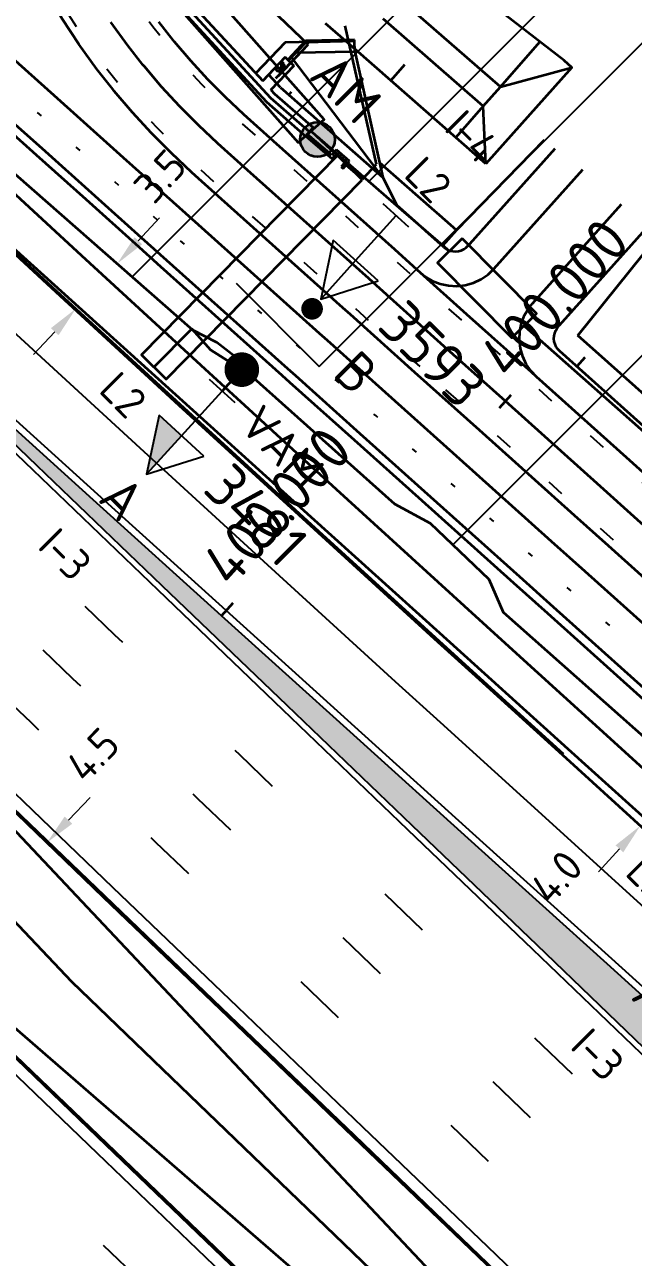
# Model space of a CAD drawing. Header units: metres. Extents: x 134219 to 139080, y 438661 to 444352.
# Drawn here: x 138104.5 to 138139.7, y 439640.5 to 439711.6 of the extents above; entities that cross this region are included whole.
import ezdxf
from ezdxf.enums import TextEntityAlignment as Align

# ---------------------------------------------------------------- set-up
doc = ezdxf.new("R2010")
doc.units = ezdxf.units.M
for name, pattern in [('13strp', [4, 1, -3]), ('30270strp', [3, 0.3, -2.7]), ('39strp', [12, 3, -9])]:
    doc.linetypes.add(name, pattern=pattern)
doc.layers.get('DEFPOINTS').update_dxf_attribs({"color": 193})
for name, color, linetype, lineweight in [('N-WE-KL-ET-T18', 1, 'Continuous', 18), ('N-WE-KL-ET-T25', 7, 'Continuous', 25), ('N-WE-KL-ET_LS_HULPSTUK_MOF-G', 10, 'Continuous', 35), ('N-WE-KL-ET_LS_OV_ARMATUUR-S', 7, 'Continuous', 25), ('N-WE-KL-ET_LS_OV_ARMATUUR-T18', 1, 'Continuous', 25), ('N-WE-KL-ET_LS_OV_KABEL-G', 10, 'KL-LS-OV-N', 35), ('N-WE-KL-ET_LS_OV_KABEL-M', 7, 'Continuous', 18), ('N-WE-KL-ET_LS_OV_KABEL-T25', 7, 'Continuous', 25), ('N-WE-KL-ET_LS_OV_MANTELBUIS-G', 10, 'Continuous', 35), ('Utd-geleiderail-nw', 8, 'glm a2ee v014$0$f2m40080', 35), ('Utd-ondergr-nw', 8, '13strp', 35)]:
    doc.layers.add(name, color=color, linetype=linetype, lineweight=lineweight)
doc.layers.add('N-WE-KL-ET_LS_OV_ARMATUUR-T25', color=2, linetype='Continuous')
doc.layers.add('Utd-weg-nw', color=8, linetype='Continuous')
doc.styles.add('alm a2ee v011$0$rtw_iso', font='NLCS-ISO.ttf')
doc.styles.add('ISO18', font='NLCS-ISO.ttf')
doc.styles.add('ISO25', font='NLCS-ISO.ttf')
doc.styles.add('NLCS-ISO', font='NLCS-ISO.ttf')
doc.styles.add('NLCS_18', font='NLCS-ISO.ttf', dxfattribs={"height": 1.8})
doc.linetypes.add('glm a2ee v014$0$f2m40080', pattern='A,2,-1,[160,RTW.shx,S=0.5,R=0,X=0,Y=0],-1', length=4)
doc.linetypes.add('KL-LS-OV-N', pattern='A,4,-1,[103,NLCS.SHX,S=0.75,R=0,X=0,Y=0],-1,4,-1.5,["0V",Standard,S=1,R=0,X=0,Y=-0.5],-3', length=14.5)
doc.dimstyles.new('NLCS_t18_pijl_Dimension_l3_h1', dxfattribs={"dimtxt": 1.8, "dimasz": 1.8, "dimexe": 2, "dimexo": 2, "dimgap": 0.7, "dimtad": 1, "dimdec": 1, "dimzin": 0, "dimdsep": 46, "dimtxsty": 'NLCS_18', "dimcen": 2.5, "dimdle": 2, "dimclrd": 256, "dimclre": 256, "dimclrt": 256, "dimadec": 1, "dimazin": 0, "dimtfac": 1, "dimtdec": 1, "dimtofl": 0, "dimtmove": 1, "dimatfit": 0, "dimfxl": 0, "dimtolj": 1, "dimtzin": 0, "dimlwd": 18, "dimlwe": 18, "dimarcsym": 0})

# ---------------------------------------------------------------- blocks, each defined once
blk = doc.blocks.new('SKL-ET_OV_ARMATUUR_HD_NATRIUM_1x150W-SO (3)')
for points in [[(3.493, -1.757), (6.493, 0), (3.493, 1.757)], [(3.493, 1.757), (3.493, -1.757)], [(0, 1), (0, -1)], [(3.493, 0), (0, 0)], [(3.493, 0), (6.493, 0)]]:
    blk.add_lwpolyline(points)
blk.add_solid([(3.493, 0), (3.493, -1.757), (6.493, 0)])
at = {"layer": 'N-WE-KL-ET-T18', "linetype": 'ByBlock', "style": 'NLCS-ISO'}
blk.add_attdef('GROEPSNUMMER', text='', height=1.8, dxfattribs=at).set_placement((-2, -4), align=Align.RIGHT)
blk.add_attdef('FASE-AANSLUITING', (10, -4), '', height=1.8, dxfattribs=at)
at = {"layer": 'N-WE-KL-ET-T18', "linetype": 'ByBlock', "style": 'NLCS-ISO', "flags": 1}
for tag, p in [('TYPE_ARMATUUR', (7.765, -13.456)), ('TYPE_FABRIKAAT', (7.765, -17.24)), ('VERMOGEN_LAMP', (7.765, -21.025)), ('SPIEGELSTAND', (7.765, -24.809)), ('HOOGTE_LICHTMAST', (7.765, -28.594)), ('UITLEGGERHOEK', (7.765, -32.378)), ('TYPE_LICHTMAST', (7.765, -36.163)), ('BOTSVRIENDELIJK', (7.765, -39.947)), ('POSITIE_LICHTMAST', (7.765, -43.732)), ('KABELAANSLUITING', (7.765, -47.516)), ('VOEDINGSPUNT', (7.765, -51.301))]:
    blk.add_attdef(tag, p, '', height=1.8, dxfattribs=at)
at = {"layer": 'N-WE-KL-ET-T25', "linetype": 'ByBlock', "style": 'NLCS-ISO'}
blk.add_attdef('MASTNUMMER', text='', height=2.5, dxfattribs=at).set_placement((4, 4.31), align=Align.MIDDLE)
at = {"layer": 'N-WE-KL-ET-T25', "linetype": 'ByBlock', "style": 'NLCS-ISO', "flags": 1}
blk.add_attdef('TYPE_SYMBOOL', (7.765, -10.056), '', height=2.5, dxfattribs=at)
blk = doc.blocks.new('SKL-ET_OV_ARMATUUR_HD_NATRIUM_1x100W-SO')
for points in [[(3.493, -1.757), (6.493, 0), (3.493, 1.757)], [(3.493, 1.757), (3.493, -1.757)], [(0, 1), (0, -1)], [(3.493, 0), (0, 0)], [(3.493, 0), (6.5, 0)]]:
    blk.add_lwpolyline(points)
at = {"const_width": 0.625}
blk.add_lwpolyline([(6.938, 0, 1), (7.562, 0, 1)], format="xyb", close=True, dxfattribs=at)
at = {"layer": 'N-WE-KL-ET-T18', "linetype": 'ByBlock', "style": 'NLCS-ISO'}
blk.add_attdef('GROEPSNUMMER', text='', height=1.8, dxfattribs=at).set_placement((-2, -4), align=Align.RIGHT)
blk.add_attdef('FASE-AANSLUITING', (10, -4), '', height=1.8, dxfattribs=at)
at = {"layer": 'N-WE-KL-ET-T18', "linetype": 'ByBlock', "style": 'NLCS-ISO', "flags": 1}
for tag, p in [('TYPE_ARMATUUR', (7.765, -13.456)), ('TYPE_FABRIKAAT', (7.765, -17.24)), ('VERMOGEN_LAMP', (7.765, -21.025)), ('SPIEGELSTAND', (7.765, -24.809)), ('HOOGTE_LICHTMAST', (7.765, -28.594)), ('UITLEGGERHOEK', (7.765, -32.378)), ('TYPE_LICHTMAST', (7.765, -36.163)), ('BOTSVRIENDELIJK', (7.765, -39.947)), ('POSITIE_LICHTMAST', (7.765, -43.732)), ('KABELAANSLUITING', (7.765, -47.516)), ('VOEDINGSPUNT', (7.765, -51.301))]:
    blk.add_attdef(tag, p, '', height=1.8, dxfattribs=at)
at = {"layer": 'N-WE-KL-ET-T25', "linetype": 'ByBlock', "style": 'NLCS-ISO'}
blk.add_attdef('MASTNUMMER', text='', height=2.5, dxfattribs=at).set_placement((4, 4.31), align=Align.MIDDLE)
at = {"layer": 'N-WE-KL-ET-T25', "linetype": 'ByBlock', "style": 'NLCS-ISO', "flags": 1}
blk.add_attdef('TYPE_SYMBOOL', (7.765, -10.056), '', height=2.5, dxfattribs=at)
blk = doc.blocks.new('SKL-ET_HULP_MOF_AFDEKMOF_SO')
at = {"ltscale": 10}
h = blk.add_hatch(color=256, dxfattribs=at)
edge = h.paths.add_edge_path()
edge.add_arc((0, 0), 1, 0, 360)
blk.add_circle((0, 0), 1)
at = {"layer": 'N-WE-KL-ET-T18', "style": 'NLCS-ISO', "flags": 1}
for tag, p in [('OMSCHRIJVING_LEGENDA', (0, -8.431)), ('LOCATIE', (0, -12.215)), ('MASTNUMMER', (0, -16)), ('VAN', (0, -19.784)), ('NAAR', (0, -23.569)), ('AFTAKKING', (0, -27.353)), ('VOEDINGSPUNT', (0, -31.138)), ('GROEPSNUMMER', (0, -34.922)), ('POSITIE_X', (0, -38.707)), ('POSITIE_Y', (0, -42.491)), ('OVERIGE_OPMERKING(EN)_2', (0, -50.06))]:
    blk.add_attdef(tag, p, '', height=1.8, dxfattribs=at)
at = {"layer": 'N-WE-KL-ET-T18', "style": 'NLCS-ISO'}
blk.add_attdef('OVERIGE_OPMERKING(EN)_1', (0, -46.276), '', height=1.8, dxfattribs=at)
at = {"layer": 'N-WE-KL-ET-T25', "style": 'NLCS-ISO'}
blk.add_attdef('SOORT_MOF', (0, 2.715), '', height=2.25, dxfattribs=at)
blk = doc.blocks.new('SKL-ET_HULP_MOF_VERBINDING_AFTAKMOF-SO')
at = {"const_width": 1}
blk.add_lwpolyline([(-0.5, 0, 1), (0.5, 0, 1)], format="xyb", close=True, dxfattribs=at)
blk.add_circle((0, 0), 0.5)
at = {"layer": 'N-WE-KL-ET-T18', "linetype": 'ByBlock', "style": 'NLCS-ISO', "flags": 1}
for tag, p in [('OMSCHRIJVING_LEGENDA', (0, -8.431)), ('LOCATIE', (0, -12.215)), ('MASTNUMMER', (0, -16)), ('VAN', (0, -19.784)), ('NAAR', (0, -23.569)), ('AFTAKKING', (0, -27.353)), ('VOEDINGSPUNT', (0, -31.138)), ('GROEPSNUMMER', (0, -34.922)), ('POSITIE_X', (0, -38.707)), ('POSITIE_Y', (0, -42.491)), ('OVERIGE_OPMERKING(EN)_2', (0, -50.06))]:
    blk.add_attdef(tag, p, '', height=1.8, dxfattribs=at)
at = {"layer": 'N-WE-KL-ET-T18', "linetype": 'ByBlock', "style": 'NLCS-ISO'}
blk.add_attdef('OVERIGE_OPMERKING(EN)_1', (0, -46.276), '', height=1.8, dxfattribs=at)
at = {"layer": 'N-WE-KL-ET-T25', "linetype": 'ByBlock', "style": 'NLCS-ISO'}
blk.add_attdef('SOORT_MOF', text='', height=2.25, dxfattribs=at).set_placement((0, 3), align=Align.MIDDLE)
blk = doc.blocks.new('*D270')
at = {"layer": 'DEFPOINTS', "color": 0, "transparency": 16777216}
for p in [(138109.877, 439697.837), (138109.877, 439697.837), (138107.485, 439695.237)]:
    blk.add_point(p, dxfattribs=at)
at = {"layer": 'N-WE-KL-ET_LS_OV_KABEL-M', "linetype": 'Continuous', "lineweight": 18, "transparency": 16777216}
for p, q in [((138111.095, 439699.162), (138112.314, 439700.487)), ((138106.267, 439693.912), (138105.048, 439692.588))]:
    blk.add_line(p, q, dxfattribs=at)
at = {"layer": 'N-WE-KL-ET_LS_OV_KABEL-M', "lineweight": 18, "transparency": 16777216}
for p, q in [((138109.877, 439697.837), (138111.349, 439696.483)), ((138107.485, 439695.237), (138108.957, 439693.883))]:
    blk.add_line(p, q, dxfattribs=at)
at = {"layer": 'N-WE-KL-ET_LS_OV_KABEL-M', "transparency": 16777216}
for points in [[(138110.875, 439699.365), (138111.316, 439698.959), (138109.877, 439697.837)], [(138106.046, 439694.116), (138106.488, 439693.709), (138107.485, 439695.237)]]:
    blk.add_solid(points, dxfattribs=at)
at = {"layer": 'N-WE-KL-ET_LS_OV_KABEL-M', "transparency": 16777216, "insert": (138112.353, 439702.893), "char_height": 1.8, "attachment_point": 5, "rotation": 47.39083, "style": 'NLCS_18'}
blk.add_mtext('\\A1;3.5', dxfattribs=at)
blk = doc.blocks.new('*D272')
at = {"layer": 'DEFPOINTS', "color": 0, "transparency": 16777216}
for p in [(138105.814, 439664.408), (138102.702, 439661.162), (138102.702, 439661.162)]:
    blk.add_point(p, dxfattribs=at)
at = {"layer": 'N-WE-KL-ET_LS_OV_KABEL-M', "linetype": 'Continuous', "lineweight": 18, "transparency": 16777216}
for p, q in [((138107.06, 439665.708), (138108.306, 439667.007)), ((138101.456, 439659.863), (138100.21, 439658.563))]:
    blk.add_line(p, q, dxfattribs=at)
at = {"layer": 'N-WE-KL-ET_LS_OV_KABEL-M', "lineweight": 18, "transparency": 16777216}
for p, q in [((138105.814, 439664.408), (138104.371, 439665.792)), ((138102.702, 439661.162), (138101.258, 439662.546))]:
    blk.add_line(p, q, dxfattribs=at)
at = {"layer": 'N-WE-KL-ET_LS_OV_KABEL-M', "transparency": 16777216}
for points in [[(138106.843, 439665.915), (138107.277, 439665.5), (138105.814, 439664.408)], [(138101.24, 439660.07), (138101.673, 439659.655), (138102.702, 439661.162)]]:
    blk.add_solid(points, dxfattribs=at)
at = {"layer": 'N-WE-KL-ET_LS_OV_KABEL-M', "transparency": 16777216, "insert": (138108.457, 439669.476), "char_height": 1.8, "attachment_point": 5, "rotation": 46.20578, "style": 'NLCS_18'}
blk.add_mtext('\\A1;4.5', dxfattribs=at)
blk = doc.blocks.new('*D287')
at = {"layer": 'DEFPOINTS', "color": 0, "transparency": 16777216}
for p in [(138142.757, 439668.315), (138142.757, 439668.315), (138140.1, 439665.384)]:
    blk.add_point(p, dxfattribs=at)
at = {"layer": 'N-WE-KL-ET_LS_OV_KABEL-M', "linetype": 'Continuous', "lineweight": 18, "transparency": 16777216}
for p, q in [((138143.967, 439669.648), (138145.176, 439670.982)), ((138138.89, 439664.051), (138137.681, 439662.718))]:
    blk.add_line(p, q, dxfattribs=at)
at = {"layer": 'N-WE-KL-ET_LS_OV_KABEL-M', "lineweight": 18, "transparency": 16777216}
for p, q in [((138142.757, 439668.315), (138141.276, 439669.659)), ((138140.1, 439665.384), (138138.618, 439666.728))]:
    blk.add_line(p, q, dxfattribs=at)
at = {"layer": 'N-WE-KL-ET_LS_OV_KABEL-M', "transparency": 16777216}
for points in [[(138143.744, 439669.85), (138144.189, 439669.447), (138142.757, 439668.315)], [(138138.668, 439664.253), (138139.113, 439663.85), (138140.1, 439665.384)]]:
    blk.add_solid(points, dxfattribs=at)
at = {"layer": 'N-WE-KL-ET_LS_OV_KABEL-M', "transparency": 16777216, "insert": (138135.253, 439662.422), "char_height": 1.8, "attachment_point": 5, "rotation": 47.7951, "style": 'NLCS_18'}
blk.add_mtext('\\A1;4.0', dxfattribs=at)

msp = doc.modelspace()

# ---------------------------------------------------------------- hatches: boundary and pattern name
at = {"layer": 'Utd-weg-nw', "linetype": 'Continuous'}
msp.add_hatch(color=256, dxfattribs=at).paths.add_polyline_path([(138088.128, 439702.589), (138090.801, 439700.026), (138098.019, 439693.105), (138105.238, 439686.185), (138112.456, 439679.264), (138119.674, 439672.343), (138126.893, 439665.423), (138134.111, 439658.502), (138141.329, 439651.581), (138148.548, 439644.661), (138152.918, 439640.47), (138154.787, 439642.419), (138153.027, 439644.002), (138149.948, 439646.778), (138146.87, 439649.556), (138145.601, 439650.701), (138138.179, 439657.402), (138130.756, 439664.103), (138123.334, 439670.805), (138115.911, 439677.506), (138108.489, 439684.207), (138101.066, 439690.908), (138093.644, 439697.609)])

# ---------------------------------------------------------------- linework, layer by layer
at = {"layer": 'N-WE-KL-ET_LS_OV_KABEL-G', "flags": 128}
for points, elevation in [([(138117.797, 439691.603), (138115.626, 439693.278), (138114.245, 439694.008), (138099.886, 439706.596), (138098.957, 439707.434), (138086.808, 439718.485), (138055.291, 439748.083), (138035.232, 439765.707), (138035.255, 439765.71), (138025.842, 439774.406), (138022.295, 439777.182), (137997.26, 439801.485), (137982.028, 439816.191), (137952.895, 439844.657), (137950.808, 439846.004), (137947.255, 439849.556), (137871.114, 439921.249), (137871.639, 439921.57), (137872.2, 439921.268)], 1.031), ([(138121.08, 439705.493), (138123.332, 439703.391), (138123.311, 439703.385)], 0.714), ([(138121.405, 439705.194), (138126.303, 439700.956), (138129.067, 439698.557), (138129.093, 439698.588)], 1.529), ([(138111.993, 439691.87), (138114.184, 439694.067), (138115.262, 439692.871), (138117.57, 439691.404), (138125.906, 439683.976), (138127.966, 439682.857), (138131.338, 439679.624), (138132.179, 439677.725), (138142.341, 439668.709), (138153.295, 439658.343), (138164.504, 439648.235), (138171.597, 439641.861), (138173.119, 439640.895), (138174.054, 439640.113), (138175.48, 439638.448), (138187.211, 439628.651), (138198.944, 439619.078), (138210.65, 439609.456), (138222.384, 439599.853), (138225.289, 439597.352), (138227.468, 439596.27), (138228.407, 439595.465), (138229.11, 439594.364), (138234.084, 439590.847), (138237.612, 439588.419), (138246.69, 439582.86), (138252.19, 439579.683), (138253.834, 439578.906), (138259.752, 439575.474), (138273.218, 439568.245), (138286.27, 439561.501), (138294.579, 439557.285), (138296.562, 439556.991), (138297.639, 439556.274), (138298.398, 439554.616), (138306.879, 439551.69), (138311.582, 439549.318), (138316.92, 439548.164), (138318.827, 439547.803), (138318.793, 439547.745)], 3.791), ([(138133.391, 439694.255), (138133.417, 439694.214), (138156.729, 439673.601), (138171.205, 439660.277), (138186.021, 439647.52), (138201.161, 439634.058), (138216.608, 439621.964), (138233.948, 439609.266), (138249.422, 439599.402), (138266.569, 439589.165), (138289.415, 439577.373), (138291.617, 439576.419), (138300.218, 439571.539), (138316.399, 439563.672), (138331.013, 439557.056), (138349.991, 439546.814), (138368.981, 439538.945), (138371.248, 439538.662), (138371.171, 439538.445)], 1.529), ([(138115.945, 439690.484), (138117.075, 439691.719)], 1.47), ([(138088.637, 439676.432), (138088.638, 439676.428), (138097.501, 439666.648), (138107.234, 439656.382), (138139.914, 439624.963), (138141.781, 439623.503), (138425.823, 439351.408), (138520.256, 439261.976), (138566.891, 439216.723), (138613.924, 439171.915), (138660.908, 439126.836), (138707.708, 439081.89), (138754.751, 439037.019), (138768.949, 439023.344), (138801.31, 438992.453), (138850.33, 438944.621), (138896.901, 438900.489), (138941.915, 438857.339)], 1.168)]:
    msp.add_lwpolyline(points, dxfattribs=dict(at, elevation=elevation))
at = {"layer": 'N-WE-KL-ET_LS_OV_KABEL-T25'}
for p, q in [((138121.541, 439691.91), (138173.799, 439744.166)), ((138124.417, 439702.588), (138162.14, 439740.309)), ((138110.748, 439697.074), (138151.281, 439737.605)), ((138171.808, 439724.148), (138129.267, 439681.609)), ((138116.74, 439696.711), (138121.541, 439691.91))]:
    msp.add_line(p, q, dxfattribs=at)
at = {"layer": 'N-WE-KL-ET_LS_OV_MANTELBUIS-G', "linetype": 'Continuous'}
for points in [[(138112.568, 439716.639), (138111.069, 439715.315), (138120.33, 439704.831), (138121.829, 439706.155)], [(138124.024, 439702.684), (138122.598, 439704.086), (138111.28, 439692.571), (138112.706, 439691.169)], [(138129.803, 439699.292), (138128.383, 439697.883), (138132.681, 439693.551), (138134.101, 439694.959)]]:
    msp.add_lwpolyline(points, close=True, dxfattribs=at)
at = {"layer": 'Utd-geleiderail-nw', "linetype": 'Continuous', "flags": 128}
for points in [[(138103.839, 439698.779), (138106.226, 439696.624), (138113.649, 439689.922), (138121.071, 439683.221), (138128.494, 439676.52), (138135.916, 439669.819), (138143.339, 439663.118), (138150.761, 439656.417), (138152.03, 439655.271), (138155.106, 439652.495), (138158.18, 439649.723), (138161.888, 439646.388), (138165.599, 439643.065), (138169.316, 439639.757)], [(138100.574, 439668.684), (138146.859, 439619.636)], [(138094.274, 439662.109), (138143.623, 439619.31)]]:
    msp.add_lwpolyline(points, dxfattribs=at)
at = {"layer": 'Utd-ondergr-nw', "linetype": 'Continuous'}
for p, q in [((138116.374, 439714.847), (138120.914, 439710.494)), ((138116.374, 439714.847), (138120.914, 439710.494)), ((138113.473, 439712.627), (138118.509, 439707.187)), ((138113.724, 439712.834), (138118.74, 439707.416)), ((138114.604, 439712.362), (138118.28, 439708.392)), ((138124.866, 439703.578), (138123.041, 439711.569)), ((138119.573, 439710.611, 0), (138117.865, 439708.827, 0)), ((138119.046, 439708.545), (138120.914, 439710.494)), ((138119.187, 439708.693), (138120.914, 439710.494)), ((138123.592, 439710.699, 0), (138119.573, 439710.611, 0)), ((138120.763, 439710.697, 0), (138119.727, 439709.615, 0)), ((138119.77, 439709.574, 0), (138120.789, 439710.638, 0)), ((138123.59, 439710.759, 0), (138120.763, 439710.697, 0)), ((138120.789, 439710.638, 0), (138123.592, 439710.699, 0)), ((138123.592, 439710.699, 0), (138123.59, 439710.759, 0)), ((138123.605, 439710.099, 0), (138123.592, 439710.699, 0)), ((138119.584, 439709.753), (138118.28, 439708.392)), ((138119.584, 439709.753, 0), (138118.28, 439708.392, 0)), ((138118.28, 439708.392), (138119.584, 439709.753)), ((138119.36, 439709.52), (138119.342, 439708.922)), ((138119.343, 439708.922, 0), (138119.36, 439709.52, 0)), ((138119.504, 439709.382, 0), (138119.36, 439709.52, 0)), ((138119.505, 439709.381), (138119.36, 439709.52)), ((138120.089, 439709.268, 0), (138119.584, 439709.753, 0)), ((138119.584, 439709.753), (138120.089, 439709.268)), ((138120.089, 439709.268), (138119.584, 439709.753)), ((138125.232, 439702.813), (138119.941, 439709.753)), ((138120.201, 439710.024, 0), (138123.605, 439710.099, 0)), ((138123.605, 439710.099, 0), (138125.232, 439702.813)), ((138119.306, 439708.019), (138118.626, 439708.754)), ((138118.626, 439708.754), (138119.103, 439708.239)), ((138118.756, 439707.878, 0), (138120.089, 439709.268, 0)), ((138120.089, 439709.268), (138118.756, 439707.878)), ((138118.756, 439707.878), (138120.089, 439709.268)), ((138118.975, 439709.118, 0), (138119.572, 439709.162, 0)), ((138119.572, 439709.161), (138118.975, 439709.118)), ((138118.975, 439709.118), (138119.12, 439708.98)), ((138118.975, 439709.118, 0), (138119.12, 439708.98, 0)), ((138119.12, 439708.98), (138119.342, 439708.922)), ((138119.12, 439708.98, 0), (138119.343, 439708.922, 0)), ((138119.342, 439708.922), (138119.478, 439709.021)), ((138119.343, 439708.922, 0), (138119.478, 439709.022, 0)), ((138119.478, 439709.022, 0), (138119.572, 439709.162, 0)), ((138119.478, 439709.021), (138119.572, 439709.161)), ((138119.572, 439709.162, 0), (138119.504, 439709.382, 0)), ((138119.572, 439709.161), (138119.505, 439709.381)), ((138119.306, 439708.019), (138125.232, 439702.813)), ((138118.74, 439707.416), (138120.977, 439705.451)), ((138118.756, 439707.878), (138118.964, 439707.653)), ((138118.964, 439707.653), (138121.192, 439705.696)), ((138119.803, 439707.593), (138119.952, 439707.767)), ((138118.509, 439707.187), (138120.763, 439705.207)), ((138120.763, 439705.207), (138121.192, 439705.696)), ((138120.767, 439705.204), (138122.29, 439703.884)), ((138122.275, 439704.095), (138120.86, 439705.322)), ((138122.55, 439704.413), (138122.275, 439704.095)), ((138122.29, 439703.884), (138122.565, 439704.201)), ((138123.306, 439703.757), (138122.55, 439704.413)), ((138122.565, 439704.201), (138123.094, 439703.742)), ((138123.094, 439703.742), (138122.819, 439703.425)), ((138123.193, 439703.627), (138123.306, 439703.757)), ((138122.819, 439703.425), (138122.933, 439703.327)), ((138122.933, 439703.327), (138123.031, 439703.44)), ((138123.031, 439703.44), (138123.193, 439703.627)), ((138123.112, 439703.534), (138124.046, 439702.724)), ((138124.046, 439702.724), (138124.866, 439703.578)), ((138125.232, 439702.813), (138126.036, 439701.222))]:
    msp.add_line(p, q, dxfattribs=at)
at = {"layer": 'Utd-ondergr-nw', "color": 7, "linetype": 'Continuous'}
for p, q in [((138131.972, 439689.524), (138132.639, 439690.268)), ((138115.911, 439677.506), (138116.581, 439678.248))]:
    msp.add_line(p, q, dxfattribs=at)
at = {"layer": 'Utd-ondergr-nw', "linetype": 'Continuous', "flags": 128}
for points in [[(138174.395, 439638.007), (138170.676, 439641.291), (138166.965, 439644.594), (138163.258, 439647.914), (138159.552, 439651.246), (138156.479, 439654.017), (138153.404, 439656.793), (138152.135, 439657.938), (138144.713, 439664.639), (138137.33, 439671.344), (138132.512, 439675.72), (138129.932, 439678.066), (138122.549, 439684.793), (138115.18, 439691.536), (138107.825, 439698.293), (138100.483, 439705.065), (138093.154, 439711.852), (138085.84, 439718.653), (138082.925, 439721.37), (138082.837, 439721.453), (138082.766, 439721.52)], [(138168.984, 439639.383), (138165.266, 439642.692), (138161.554, 439646.016), (138157.845, 439649.352), (138154.771, 439652.124), (138151.695, 439654.9), (138150.426, 439656.046), (138143.004, 439662.747), (138135.616, 439669.457), (138130.798, 439673.833), (138128.216, 439676.179), (138120.83, 439682.91), (138113.457, 439689.656), (138106.098, 439696.417), (138098.752, 439703.193), (138091.42, 439709.983), (138084.101, 439716.787), (138081.186, 439719.506), (138081.097, 439719.589), (138081.057, 439719.626)], [(138135.663, 439669.508), (138130.845, 439673.885), (138128.263, 439676.231), (138120.877, 439682.962), (138113.504, 439689.708), (138106.145, 439696.469), (138098.8, 439703.244), (138091.468, 439710.034), (138084.149, 439716.839), (138081.233, 439719.557), (138081.145, 439719.64), (138081.104, 439719.678)], [(138127.08, 439691.557), (138123.357, 439694.895), (138122.907, 439695.297), (138115.91, 439701.569), (138114.197, 439703.104), (138113.007, 439704.213), (138111.86, 439705.366), (138110.759, 439706.563), (138109.705, 439707.801), (138109.619, 439707.906), (138108.699, 439709.079), (138107.666, 439710.505), (138106.694, 439711.973), (138105.784, 439713.479), (138104.937, 439715.023), (138104.156, 439716.6)], [(138037.027, 439716.187), (138044.246, 439709.266), (138051.464, 439702.346), (138058.682, 439695.425), (138065.9, 439688.504), (138073.119, 439681.583), (138080.337, 439674.663), (138087.555, 439667.742), (138094.774, 439660.821), (138101.992, 439653.901), (138109.21, 439646.98), (138116.429, 439640.059), (138123.647, 439633.139), (138130.865, 439626.218), (138138.084, 439619.297), (138145.302, 439612.376), (138152.52, 439605.456), (138159.738, 439598.535), (138166.957, 439591.614), (138174.175, 439584.694), (138181.393, 439577.773), (138188.612, 439570.852), (138195.83, 439563.932)], [(138037.076, 439716.238), (138044.294, 439709.317), (138051.512, 439702.396), (138058.731, 439695.475), (138065.949, 439688.555), (138073.167, 439681.634), (138080.386, 439674.713), (138087.604, 439667.793), (138094.822, 439660.872), (138102.04, 439653.951), (138109.259, 439647.03), (138116.477, 439640.11), (138123.695, 439633.189), (138130.914, 439626.268), (138138.132, 439619.348), (138145.35, 439612.427), (138152.569, 439605.506), (138159.787, 439598.586), (138167.005, 439591.665), (138174.223, 439584.744), (138181.442, 439577.823), (138188.66, 439570.903), (138195.878, 439563.982)], [(138136.147, 439709.165), (138135.696, 439709.566), (138128.248, 439715.335)], [(138113.116, 439701.383), (138110.245, 439703.957), (138107.375, 439706.53), (138105.67, 439708.058), (138098.224, 439714.733)], [(138132.022, 439708.054), (138126.245, 439713.1)], [(138176.987, 439649.851), (138169.54, 439656.525), (138162.093, 439663.199), (138159.427, 439665.589), (138154.646, 439669.874), (138147.199, 439676.548), (138139.752, 439683.222), (138137.802, 439684.97), (138132.305, 439689.896), (138128.582, 439693.233), (138124.858, 439696.57), (138124.409, 439696.973), (138117.412, 439703.244), (138115.698, 439704.78), (138114.572, 439705.829), (138113.486, 439706.921), (138112.444, 439708.054), (138111.445, 439709.227), (138111.364, 439709.326), (138110.493, 439710.437), (138109.516, 439711.787)], [(138130.084, 439694.909), (138127.406, 439697.309), (138126.36, 439698.246), (138125.911, 439698.648), (138118.913, 439704.92), (138117.2, 439706.455), (138116.137, 439707.446), (138115.112, 439708.476), (138114.128, 439709.546), (138113.186, 439710.652), (138113.11, 439710.746), (138112.288, 439711.794)], [(138131.169, 439703.612), (138130.716, 439704.01), (138123.642, 439710.196), (138121.905, 439711.705)], [(138131.02, 439706.937), (138125.244, 439711.983)], [(138132.022, 439708.054), (138134.298, 439710.649)], [(138126.466, 439709.321), (138125.676, 439708.417)], [(138131.02, 439706.937), (138129.436, 439705.13)], [(138111.28, 439699.336), (138108.41, 439701.909), (138105.539, 439704.482), (138103.834, 439706.011)], [(138110.947, 439698.963), (138108.076, 439701.537), (138105.206, 439704.11), (138103.5, 439705.638)], [(138128.74, 439698.798), (138128.824, 439698.731), (138128.964, 439698.647), (138129.116, 439698.586), (138129.275, 439698.552), (138129.438, 439698.543), (138129.6, 439698.561), (138129.757, 439698.606), (138129.905, 439698.675), (138130.039, 439698.767), (138130.256, 439698.982), (138135.184, 439704.488)], [(138129.474, 439699.775), (138134.559, 439704.987)], [(138065.49, 439703.07), (138065.762, 439702.809), (138072.98, 439695.889), (138080.199, 439688.968), (138087.417, 439682.047), (138094.635, 439675.126), (138101.854, 439668.206), (138109.072, 439661.285), (138116.29, 439654.364), (138123.508, 439647.444), (138130.727, 439640.523), (138137.945, 439633.602), (138145.163, 439626.681), (138152.382, 439619.761), (138159.6, 439612.84), (138166.818, 439605.919), (138174.037, 439598.999), (138181.255, 439592.078), (138188.473, 439585.157), (138195.691, 439578.237), (138202.91, 439571.316), (138210.128, 439564.395)], [(138065.538, 439703.121), (138065.811, 439702.86), (138073.029, 439695.939), (138080.247, 439689.018), (138087.465, 439682.098), (138094.684, 439675.177), (138101.902, 439668.256), (138109.12, 439661.336), (138116.339, 439654.415), (138123.557, 439647.494), (138130.775, 439640.573), (138137.994, 439633.653), (138145.212, 439626.732), (138152.43, 439619.811), (138159.648, 439612.891), (138166.867, 439605.97), (138174.085, 439599.049), (138181.303, 439592.128), (138188.522, 439585.208), (138195.74, 439578.287), (138202.958, 439571.366), (138210.177, 439564.446)], [(138129.474, 439699.775), (138128.5, 439700.633), (138128.046, 439701.032), (138125.043, 439703.658)], [(138127.406, 439697.309), (138127.657, 439697.106), (138128.077, 439696.854), (138128.532, 439696.674), (138129.01, 439696.569), (138129.498, 439696.544), (138129.985, 439696.599), (138130.456, 439696.732), (138130.899, 439696.939), (138131.302, 439697.216), (138131.643, 439697.542), (138136.769, 439703.268)], [(138181.597, 439640.012), (138174.15, 439646.686), (138166.703, 439653.36), (138159.256, 439660.035), (138156.59, 439662.424), (138151.81, 439666.709), (138144.363, 439673.383), (138136.916, 439680.057), (138134.966, 439681.805), (138129.469, 439686.731), (138125.745, 439690.068), (138122.022, 439693.405), (138121.573, 439693.808), (138114.575, 439700.079), (138113.116, 439701.383)], [(138128.74, 439698.798), (138127.695, 439699.735), (138127.246, 439700.138), (138126.036, 439701.222)], [(138134.107, 439691.302), (138133.79, 439691.633), (138133.512, 439692.036), (138133.302, 439692.478), (138133.168, 439692.948), (138133.111, 439693.434), (138133.135, 439693.923), (138133.237, 439694.402), (138133.416, 439694.857), (138133.667, 439695.278), (138133.874, 439695.538), (138139.004, 439701.267)], [(138129.474, 439699.775), (138128.669, 439698.862)], [(138135.442, 439692.792), (138135.337, 439692.902), (138135.244, 439693.036), (138135.174, 439693.184), (138135.129, 439693.34), (138135.11, 439693.502), (138135.118, 439693.665), (138135.152, 439693.825), (138135.212, 439693.977), (138135.295, 439694.117), (138135.433, 439694.285), (138140.421, 439699.855)], [(138179.428, 439637.592), (138171.981, 439644.266), (138164.534, 439650.94), (138157.087, 439657.614), (138154.421, 439660.004), (138149.64, 439664.288), (138142.194, 439670.963), (138134.747, 439677.637), (138132.797, 439679.384), (138127.3, 439684.311), (138123.576, 439687.648), (138119.853, 439690.985), (138119.403, 439691.388), (138112.406, 439697.659), (138110.947, 439698.963)], [(138179.762, 439637.964), (138172.315, 439644.638), (138164.868, 439651.313), (138157.421, 439657.987), (138154.755, 439660.376), (138149.974, 439664.661), (138142.527, 439671.335), (138135.08, 439678.009), (138133.13, 439679.757), (138127.633, 439684.683), (138123.91, 439688.02), (138120.187, 439691.357), (138119.737, 439691.76), (138112.74, 439698.031), (138111.28, 439699.335)], [(138136.497, 439693.693), (138140.995, 439699.298)], [(138185.935, 439644.853), (138183.828, 439646.741), (138178.488, 439651.527), (138171.041, 439658.201), (138163.595, 439664.875), (138160.928, 439667.265), (138156.148, 439671.549), (138148.701, 439678.223), (138141.254, 439684.897), (138139.304, 439686.645), (138134.107, 439691.302), (138133.807, 439691.572), (138130.084, 439694.909)], [(138185.923, 439649.746), (138180.85, 439654.161), (138173.336, 439660.761), (138165.858, 439667.4), (138163.189, 439669.787), (138158.409, 439674.072), (138150.962, 439680.746), (138143.515, 439687.42), (138141.565, 439689.168), (138136.497, 439693.693)], [(138185.163, 439648.23), (138179.823, 439653.016), (138172.376, 439659.69), (138164.929, 439666.364), (138162.263, 439668.754), (138157.483, 439673.039), (138150.036, 439679.713), (138142.589, 439686.387), (138140.639, 439688.135), (138135.442, 439692.792)], [(138136.889, 439692.42), (138136.43, 439691.906)], [(138182.932, 439641.502), (138175.485, 439648.176), (138168.038, 439654.85), (138160.591, 439661.524), (138157.925, 439663.913), (138153.144, 439668.198), (138145.697, 439674.872), (138138.251, 439681.546), (138136.3, 439683.294), (138130.804, 439688.22), (138127.08, 439691.557)]]:
    msp.add_lwpolyline(points, dxfattribs=at)
msp.add_lwpolyline([(138131.169, 439703.612), (138131.02, 439706.937), (138132.022, 439708.054), (138136.147, 439709.165), (138131.169, 439703.612)], close=True, dxfattribs=at)
at = {"layer": 'Utd-weg-nw', "linetype": '39strp', "flags": 128}
for points in [[(137875.961, 439866.187), (137883.122, 439859.208), (137890.284, 439852.228), (137897.445, 439845.249), (137904.607, 439838.269), (137911.768, 439831.29), (137917.211, 439825.985), (137918.93, 439824.31), (137926.091, 439817.331), (137933.253, 439810.351), (137940.414, 439803.372), (137943.472, 439800.391), (137947.581, 439796.39), (137954.756, 439789.411), (137961.939, 439782.44), (137969.129, 439775.476), (137976.325, 439768.519), (137983.529, 439761.57), (137990.74, 439754.627), (137997.957, 439747.692), (138002.309, 439743.517), (138005.178, 439740.766), (138012.396, 439733.845), (138019.615, 439726.925), (138026.833, 439720.004), (138034.051, 439713.083), (138041.27, 439706.162), (138048.488, 439699.242), (138055.706, 439692.321), (138062.925, 439685.4), (138070.143, 439678.48), (138077.361, 439671.559), (138084.579, 439664.638), (138091.798, 439657.718), (138099.016, 439650.797), (138106.234, 439643.876), (138113.453, 439636.955), (138120.671, 439630.035), (138127.889, 439623.114), (138135.108, 439616.193), (138142.326, 439609.273), (138149.544, 439602.352), (138156.763, 439595.431), (138163.981, 439588.51), (138171.199, 439581.59), (138178.417, 439574.669), (138185.636, 439567.748), (138192.854, 439560.828), (138200.072, 439553.907), (138207.291, 439546.986)], [(137873.518, 439863.681), (137880.679, 439856.701), (137887.841, 439849.722), (137895.002, 439842.742), (137902.164, 439835.763), (137909.325, 439828.783), (137914.768, 439823.479), (137916.487, 439821.804), (137923.648, 439814.824), (137930.81, 439807.845), (137937.971, 439800.865), (137941.03, 439797.885), (137945.139, 439793.882), (137952.318, 439786.901), (137959.503, 439779.927), (137966.695, 439772.961), (137973.894, 439766.001), (137981.1, 439759.049), (137988.313, 439752.105), (137995.533, 439745.167), (137999.887, 439740.99), (138002.756, 439738.24), (138009.974, 439731.319), (138017.193, 439724.398), (138024.411, 439717.477), (138031.629, 439710.557), (138038.847, 439703.636), (138046.066, 439696.715), (138053.284, 439689.795), (138060.502, 439682.874), (138067.721, 439675.953), (138074.939, 439669.033), (138082.157, 439662.112), (138089.376, 439655.191), (138096.594, 439648.27), (138103.812, 439641.35), (138111.03, 439634.429), (138118.249, 439627.508), (138125.467, 439620.588), (138132.685, 439613.667), (138139.904, 439606.746), (138147.122, 439599.825), (138154.34, 439592.905), (138161.559, 439585.984), (138168.777, 439579.063), (138175.995, 439572.143), (138183.213, 439565.222), (138190.432, 439558.301), (138197.65, 439551.381), (138204.868, 439544.46)], [(138073.359, 439711.277), (138073.631, 439711.016), (138080.849, 439704.096), (138088.068, 439697.175), (138095.286, 439690.254), (138102.504, 439683.334), (138109.722, 439676.413), (138116.941, 439669.492), (138124.159, 439662.572), (138131.377, 439655.651), (138138.596, 439648.73), (138145.814, 439641.809), (138153.032, 439634.889), (138160.251, 439627.968), (138167.469, 439621.047), (138174.687, 439614.127), (138181.905, 439607.206), (138189.124, 439600.285), (138196.342, 439593.364), (138203.56, 439586.444), (138210.779, 439579.523), (138217.997, 439572.602), (138225.215, 439565.682), (138232.434, 439558.761), (138239.652, 439551.84), (138246.87, 439544.92), (138254.088, 439537.999), (138261.307, 439531.078), (138268.525, 439524.157), (138275.743, 439517.237), (138282.962, 439510.316), (138290.18, 439503.395), (138297.398, 439496.475), (138304.617, 439489.554), (138311.835, 439482.633), (138319.053, 439475.713), (138326.271, 439468.792), (138333.49, 439461.871), (138340.708, 439454.95), (138347.926, 439448.03), (138355.145, 439441.109), (138362.363, 439434.188), (138369.581, 439427.268), (138376.8, 439420.347), (138384.018, 439413.426), (138388.856, 439408.788)], [(138070.937, 439708.751), (138071.209, 439708.49), (138078.427, 439701.569), (138085.645, 439694.649), (138092.864, 439687.728), (138100.082, 439680.807), (138107.3, 439673.887), (138114.518, 439666.966), (138121.737, 439660.045), (138128.955, 439653.124), (138136.173, 439646.204), (138143.392, 439639.283), (138150.61, 439632.362), (138157.828, 439625.442), (138165.047, 439618.521), (138172.265, 439611.6), (138179.483, 439604.679), (138186.701, 439597.759), (138193.92, 439590.838), (138201.138, 439583.917), (138208.356, 439576.997), (138215.575, 439570.076), (138222.793, 439563.155), (138230.011, 439556.235), (138237.23, 439549.314), (138244.448, 439542.393), (138251.666, 439535.472), (138258.884, 439528.552), (138266.103, 439521.631), (138273.321, 439514.71), (138280.539, 439507.79), (138287.758, 439500.869), (138294.976, 439493.948), (138302.194, 439487.028), (138309.413, 439480.107), (138316.631, 439473.186), (138323.849, 439466.265), (138331.067, 439459.345), (138338.286, 439452.424), (138345.504, 439445.503), (138352.722, 439438.583), (138359.941, 439431.662), (138367.159, 439424.741), (138374.377, 439417.82), (138381.596, 439410.9), (138386.428, 439406.267)], [(138068.514, 439706.225), (138068.786, 439705.964), (138076.005, 439699.043), (138083.223, 439692.122), (138090.441, 439685.202), (138097.66, 439678.281), (138104.878, 439671.36), (138112.096, 439664.439), (138119.315, 439657.519), (138126.533, 439650.598), (138133.751, 439643.677), (138140.969, 439636.757), (138148.188, 439629.836), (138155.406, 439622.915), (138162.624, 439615.994), (138169.843, 439609.074), (138177.061, 439602.153), (138184.279, 439595.232), (138191.498, 439588.312), (138198.716, 439581.391), (138205.934, 439574.47), (138213.152, 439567.55), (138220.371, 439560.629), (138227.589, 439553.708), (138234.807, 439546.787), (138242.026, 439539.867), (138249.244, 439532.946), (138256.462, 439526.025), (138263.681, 439519.105), (138270.899, 439512.184), (138278.117, 439505.263), (138285.335, 439498.343), (138292.554, 439491.422), (138299.772, 439484.501), (138306.99, 439477.58), (138314.209, 439470.66), (138321.427, 439463.739), (138328.645, 439456.818), (138335.864, 439449.898), (138343.082, 439442.977), (138350.3, 439436.056), (138357.518, 439429.135), (138364.737, 439422.215), (138371.955, 439415.294), (138379.173, 439408.373), (138384, 439403.746)]]:
    msp.add_lwpolyline(points, dxfattribs=at)
at = {"layer": 'Utd-weg-nw', "linetype": '30270strp', "flags": 128}
for points in [[(138112.198, 439700.359), (138109.328, 439702.933), (138106.457, 439705.506), (138104.752, 439707.034), (138097.306, 439713.709), (138094.21, 439716.485), (138093.098, 439717.532), (138092.038, 439718.631), (138091.033, 439719.781), (138090.085, 439720.979), (138089.215, 439722.194), (138088.404, 439723.448), (138087.654, 439724.74), (138086.966, 439726.066), (138086.342, 439727.424), (138085.783, 439728.809), (138085.291, 439730.22), (138084.915, 439731.475), (138084.867, 439731.652), (138084.511, 439733.103), (138084.225, 439734.569), (138084.009, 439736.047), (138083.863, 439737.534), (138083.794, 439738.83), (138083.788, 439739.026), (138083.785, 439740.52), (138083.853, 439742.012), (138083.991, 439743.5), (138084.2, 439744.979), (138084.437, 439746.243), (138084.48, 439746.447), (138084.829, 439747.899), (138085.246, 439749.334), (138085.732, 439750.746), (138086.267, 439752.094), (138086.864, 439753.416), (138087.521, 439754.709), (138088.237, 439755.97), (138090.412, 439759.599), (138090.526, 439759.79), (138095.664, 439768.368), (138097.741, 439771.835), (138100.803, 439776.947), (138105.942, 439785.525), (138111.081, 439794.104), (138116.22, 439802.682), (138121.359, 439811.261), (138126.498, 439819.84), (138131.637, 439828.418), (138134.228, 439832.744)], [(138450.822, 439496.507), (138450.642, 439496.721), (138450.134, 439497.328), (138448.806, 439498.858), (138447.428, 439500.342), (138445.999, 439501.778), (138444.522, 439503.165), (138443.151, 439504.371), (138441.743, 439505.535), (138440.299, 439506.655), (138438.822, 439507.73), (138437.313, 439508.759), (138435.772, 439509.741), (138434.203, 439510.676), (138432.605, 439511.561), (138430.98, 439512.397), (138429.331, 439513.183), (138427.554, 439513.961), (138425.753, 439514.681), (138423.929, 439515.341), (138422.084, 439515.942), (138420.736, 439516.344), (138418.48, 439516.96), (138416.209, 439517.511), (138413.922, 439517.996), (138411.622, 439518.415), (138410.451, 439518.602), (138407.503, 439519.071), (138404.561, 439519.58), (138401.626, 439520.127), (138398.274, 439520.801), (138394.933, 439521.527), (138391.604, 439522.303), (138388.286, 439523.13), (138384.982, 439524.008), (138381.691, 439524.935), (138378.415, 439525.913), (138375.154, 439526.94), (138371.909, 439528.016), (138368.681, 439529.142), (138365.47, 439530.317), (138362.278, 439531.541), (138359.104, 439532.813), (138355.951, 439534.134), (138352.817, 439535.502), (138349.12, 439537.19), (138345.454, 439538.945), (138343.591, 439539.858), (138334.611, 439544.257), (138325.63, 439548.656), (138316.65, 439553.056), (138307.67, 439557.455), (138298.689, 439561.854), (138289.709, 439566.253), (138282.614, 439569.729), (138280.706, 439570.669), (138276.182, 439572.946), (138271.684, 439575.275), (138267.213, 439577.656), (138262.77, 439580.088), (138258.356, 439582.572), (138253.971, 439585.107), (138249.615, 439587.692), (138245.29, 439590.328), (138240.995, 439593.013), (138236.732, 439595.748), (138232.501, 439598.532), (138228.302, 439601.366), (138224.136, 439604.247), (138220.004, 439607.177), (138215.907, 439610.154), (138211.844, 439613.179), (138208.815, 439615.482), (138207.816, 439616.25), (138203.824, 439619.368), (138199.869, 439622.532), (138195.95, 439625.741), (138192.069, 439628.996), (138188.226, 439632.295), (138185.674, 439634.53), (138183.139, 439636.784), (138181.671, 439638.1), (138180.679, 439638.988), (138173.233, 439645.662), (138165.786, 439652.336), (138158.339, 439659.011), (138155.673, 439661.4), (138150.892, 439665.685), (138143.445, 439672.359), (138135.998, 439679.033), (138134.048, 439680.781), (138128.551, 439685.707), (138124.828, 439689.044), (138121.104, 439692.381), (138120.655, 439692.784), (138113.657, 439699.055), (138112.198, 439700.359)]]:
    msp.add_lwpolyline(points, dxfattribs=at)
at = {"layer": 'Utd-weg-nw', "linetype": '13strp', "flags": 128}
for points in [[(138127.381, 439691.893), (138123.657, 439695.23), (138123.208, 439695.632), (138116.21, 439701.904), (138114.497, 439703.439), (138113.32, 439704.536), (138112.185, 439705.677), (138111.096, 439706.861), (138110.053, 439708.087), (138109.968, 439708.19), (138109.057, 439709.351), (138108.036, 439710.761), (138107.074, 439712.213), (138106.174, 439713.704), (138105.336, 439715.231), (138104.563, 439716.791), (138103.855, 439718.383), (138103.215, 439720.002), (138102.642, 439721.647), (138102.138, 439723.314), (138101.704, 439725), (138101.341, 439726.704), (138101.049, 439728.421), (138100.829, 439730.148), (138100.681, 439731.883), (138100.615, 439733.271), (138100.605, 439733.623), (138100.602, 439735.365), (138100.672, 439737.105), (138100.814, 439738.841), (138101.028, 439740.569), (138101.314, 439742.287), (138101.671, 439743.991), (138102.099, 439745.68), (138102.597, 439747.348), (138103.164, 439748.995), (138103.815, 439750.656), (138104.537, 439752.288), (138105.328, 439753.887), (138106.186, 439755.452), (138107.77, 439758.198), (138108.138, 439758.836), (138110.769, 439763.397)], [(138129.783, 439694.573), (138126.06, 439697.911), (138125.61, 439698.313), (138118.613, 439704.585), (138116.9, 439706.12), (138115.824, 439707.122), (138114.787, 439708.165), (138113.791, 439709.248), (138112.838, 439710.367), (138112.761, 439710.462), (138111.929, 439711.523), (138110.995, 439712.812), (138110.116, 439714.139), (138109.293, 439715.501), (138108.528, 439716.896), (138107.821, 439718.322), (138107.174, 439719.776), (138106.589, 439721.256), (138106.066, 439722.759), (138105.605, 439724.283), (138105.209, 439725.824), (138104.877, 439727.381), (138104.61, 439728.95), (138104.409, 439730.529), (138104.274, 439732.115), (138104.213, 439733.383), (138104.204, 439733.705), (138104.202, 439735.296), (138104.265, 439736.886), (138104.395, 439738.473), (138104.591, 439740.052), (138104.852, 439741.622), (138105.178, 439743.18), (138105.569, 439744.723), (138106.024, 439746.248), (138106.542, 439747.753), (138107.138, 439749.271), (138107.797, 439750.762), (138108.52, 439752.224), (138109.304, 439753.653), (138110.888, 439756.399), (138111.256, 439757.037), (138113.887, 439761.599)], [(138185.635, 439644.518), (138178.188, 439651.192), (138170.741, 439657.866), (138163.294, 439664.54), (138160.628, 439666.929), (138155.847, 439671.214), (138148.4, 439677.888), (138140.954, 439684.562), (138139.003, 439686.31), (138133.507, 439691.236), (138129.783, 439694.573)], [(138183.232, 439641.837), (138175.785, 439648.511), (138168.338, 439655.185), (138160.892, 439661.859), (138158.225, 439664.249), (138153.445, 439668.533), (138145.998, 439675.207), (138138.551, 439681.881), (138136.601, 439683.629), (138131.104, 439688.556), (138127.381, 439691.893)]]:
    msp.add_lwpolyline(points, dxfattribs=at)
at = {"layer": 'Utd-weg-nw', "linetype": 'Continuous', "flags": 128}
for points in [[(138163.035, 439640.194), (138159.317, 439643.523), (138155.603, 439646.863), (138152.527, 439649.637), (138149.45, 439652.414), (138148.181, 439653.559), (138140.759, 439660.26), (138133.364, 439666.977), (138128.545, 439671.353), (138125.962, 439673.701), (138118.571, 439680.437), (138111.193, 439687.187), (138103.829, 439693.952), (138096.478, 439700.732), (138089.141, 439707.527), (138081.818, 439714.336), (138078.9, 439717.057), (138078.811, 439717.14)], [(138036.543, 439715.682), (138043.761, 439708.761), (138050.979, 439701.84), (138058.198, 439694.92), (138065.416, 439687.999), (138072.634, 439681.078), (138079.853, 439674.158), (138087.071, 439667.237), (138094.289, 439660.316), (138101.508, 439653.395), (138108.726, 439646.475), (138115.944, 439639.554), (138123.162, 439632.633), (138130.381, 439625.713), (138137.599, 439618.792), (138144.817, 439611.871), (138152.036, 439604.95), (138159.254, 439598.03), (138166.472, 439591.109), (138173.691, 439584.188), (138180.909, 439577.268), (138188.127, 439570.347), (138195.345, 439563.426)], [(138075.85, 439713.876), (138076.122, 439713.615), (138083.341, 439706.694), (138090.559, 439699.774), (138097.777, 439692.853), (138104.996, 439685.932), (138112.214, 439679.011), (138119.432, 439672.091), (138126.65, 439665.17), (138133.869, 439658.249), (138141.087, 439651.329), (138148.305, 439644.408), (138155.524, 439637.487), (138162.742, 439630.567), (138169.96, 439623.646), (138177.179, 439616.725), (138184.397, 439609.804), (138191.615, 439602.884), (138198.833, 439595.963), (138206.052, 439589.042), (138213.27, 439582.122), (138220.488, 439575.201), (138227.707, 439568.28), (138234.925, 439561.36)], [(138160.737, 439637.62), (138157.012, 439640.956), (138153.294, 439644.299), (138150.215, 439647.075), (138147.138, 439649.853), (138145.87, 439650.998), (138138.447, 439657.699), (138131.024, 439664.401), (138123.602, 439671.102), (138116.179, 439677.803), (138108.757, 439684.504), (138101.334, 439691.205), (138093.912, 439697.906), (138086.489, 439704.608), (138079.067, 439711.309), (138076.026, 439714.054)], [(138066.023, 439703.626), (138066.295, 439703.365), (138073.513, 439696.444), (138080.732, 439689.524), (138087.95, 439682.603), (138095.168, 439675.682), (138102.386, 439668.762), (138109.605, 439661.841), (138116.823, 439654.92), (138124.041, 439647.999), (138131.26, 439641.079), (138138.478, 439634.158), (138145.696, 439627.237), (138152.915, 439620.317), (138160.133, 439613.396), (138167.351, 439606.475), (138174.569, 439599.554), (138181.788, 439592.634), (138189.006, 439585.713), (138196.224, 439578.792), (138203.443, 439571.872), (138210.661, 439564.951)]]:
    msp.add_lwpolyline(points, dxfattribs=at)
at = {"layer": 'Utd-weg-nw', "linetype": 'Continuous'}
msp.add_lwpolyline([(138088.128, 439702.589), (138090.801, 439700.026), (138098.019, 439693.105), (138105.238, 439686.185), (138112.456, 439679.264), (138119.674, 439672.343), (138126.893, 439665.423), (138134.111, 439658.502), (138141.329, 439651.581), (138148.548, 439644.661), (138152.918, 439640.47), (138154.787, 439642.419), (138153.027, 439644.002), (138149.948, 439646.778), (138146.87, 439649.556), (138145.601, 439650.701), (138138.179, 439657.402), (138130.756, 439664.103), (138123.334, 439670.805), (138115.911, 439677.506), (138108.489, 439684.207), (138101.066, 439690.908), (138093.644, 439697.609), (138088.128, 439702.589)], dxfattribs=at)

# ---------------------------------------------------------------- block references
at = {"layer": 'N-WE-KL-ET_LS_HULPSTUK_MOF-G'}
ref = msp.add_blockref('SKL-ET_HULP_MOF_AFDEKMOF_SO', (138121.447, 439705.005, 1.452), dxfattribs=at)
ref.add_attrib('SOORT_MOF', 'AM', (138120.878, 439708.596, 1.452), dxfattribs={"layer": 'N-WE-KL-ET_LS_OV_ARMATUUR-T25', "height": 2.25, "rotation": 314.99885, "style": 'ISO25'})
ref = msp.add_blockref('SKL-ET_HULP_MOF_VERBINDING_AFTAKMOF-SO', (138117.075, 439691.719, 1.47), dxfattribs=at)
ref.add_attrib('SOORT_MOF', 'VAM', dxfattribs={"layer": 'N-WE-KL-ET_LS_OV_ARMATUUR-T25', "height": 2, "rotation": 314.99885, "style": 'ISO25'}).set_placement((138117.542, 439689.122, 1.47), align=Align.MIDDLE_LEFT)
at = {"layer": 'N-WE-KL-ET_LS_OV_ARMATUUR-S'}
ref = msp.add_blockref('SKL-ET_OV_ARMATUUR_HD_NATRIUM_1x100W-SO', (138125.991, 439700.615, 1.556), dxfattribs=dict(at, rotation=227.9495734519505))
ref.add_attrib('MASTNUMMER', '3593', (138124.815, 439694.138, 1.556), dxfattribs={"layer": 'N-WE-KL-ET_LS_OV_ARMATUUR-T25', "height": 2.5, "rotation": 314.99885, "style": 'ISO25'})
ref.add_attrib('TYPE_SYMBOOL', 'B', (138122.249, 439691.402, 1.556), dxfattribs={"layer": 'N-WE-KL-ET_LS_OV_ARMATUUR-T25', "height": 2.25, "rotation": 314.99885, "style": 'ISO25'})
ref.add_attrib('FASE-AANSLUITING_1', 'L2', (138126.36, 439702.903, 1.556), dxfattribs={"layer": 'N-WE-KL-ET_LS_OV_ARMATUUR-T18', "height": 1.8, "rotation": 314.99885, "style": 'ISO18'})
ref.add_attrib('GROEPSNUMMER', 'I-4', (138128.683, 439705.596, 1.556), dxfattribs={"layer": 'N-WE-KL-ET_LS_OV_ARMATUUR-T18', "height": 1.8, "rotation": 314.99885, "style": 'ISO18'})
ref = msp.add_blockref('SKL-ET_OV_ARMATUUR_HD_NATRIUM_1x150W-SO (3)', (138115.945, 439690.484, 1.47), dxfattribs=dict(at, rotation=227.5416650006779))
ref.add_attrib('MASTNUMMER', '3481', (138114.744, 439684.72, 1.47), dxfattribs={"layer": 'N-WE-KL-ET_LS_OV_ARMATUUR-T25', "height": 2.5, "rotation": 314.99885, "style": 'ISO25'})
ref.add_attrib('TYPE_SYMBOOL', 'A', (138108.695, 439684.186, 1.47), dxfattribs={"layer": 'N-WE-KL-ET_LS_OV_ARMATUUR-T25', "height": 2.25, "rotation": 314.99885, "style": 'ISO25'})
ref.add_attrib('FASE-AANSLUITING_1', 'L2', (138108.738, 439690.472, 1.47), dxfattribs={"layer": 'N-WE-KL-ET_LS_OV_ARMATUUR-T18', "height": 1.8, "rotation": 314.99885, "style": 'ISO18'})
ref.add_attrib('GROEPSNUMMER', 'I-3', (138105.198, 439681.458, 1.47), dxfattribs={"layer": 'N-WE-KL-ET_LS_OV_ARMATUUR-T18', "height": 1.8, "rotation": 314.99885, "style": 'ISO18'})
ref = msp.add_blockref('SKL-ET_OV_ARMATUUR_HD_NATRIUM_1x150W-SO (3)', (138146.947, 439662.018, 1.37), dxfattribs=dict(at, rotation=227.9238834334367))
ref.add_attrib('MASTNUMMER', '3480', (138145.814, 439656.527, 1.37), dxfattribs={"layer": 'N-WE-KL-ET_LS_OV_ARMATUUR-T25', "height": 2.5, "rotation": 314.99885, "style": 'ISO25'})
ref.add_attrib('TYPE_SYMBOOL', 'A', (138139.472, 439655.451, 1.37), dxfattribs={"layer": 'N-WE-KL-ET_LS_OV_ARMATUUR-T25', "height": 2.25, "rotation": 314.99885, "style": 'ISO25'})
ref.add_attrib('FASE-AANSLUITING_1', 'L3', (138139.142, 439662.591, 1.37), dxfattribs={"layer": 'N-WE-KL-ET_LS_OV_ARMATUUR-T18', "height": 1.8, "rotation": 314.99885, "style": 'ISO18'})
ref.add_attrib('GROEPSNUMMER', 'I-3', (138135.967, 439652.573, 1.37), dxfattribs={"layer": 'N-WE-KL-ET_LS_OV_ARMATUUR-T18', "height": 1.8, "rotation": 314.99885, "style": 'ISO18'})

# ---------------------------------------------------------------- texts
at = {"layer": 'Utd-ondergr-nw', "color": 7, "style": 'alm a2ee v011$0$rtw_iso'}
for rotation, p in [(48.13226, (138132.507, 439691.058)), (47.9237, (138116.453, 439679.038))]:
    msp.add_text('400.000', height=2.5, rotation=rotation, dxfattribs=at).set_placement(p)

# ---------------------------------------------------------------- dimensions: what is measured, and where the dimension line sits
at = {"layer": 'N-WE-KL-ET_LS_OV_KABEL-M'}
for base, p1, p2, angle, picture, middle in [((138109.877, 439697.837), (138107.485, 439695.237), (138109.877, 439697.837), 47.39083, '*D270', (138113.531, 439701.809)), ((138102.702, 439661.162), (138105.814, 439664.408), (138102.702, 439661.162), 226.20578, '*D272', (138109.612, 439668.369)), ((138142.757, 439668.315), (138140.1, 439665.384), (138142.757, 439668.315), 47.7951, '*D287', (138136.438, 439661.347))]:
    dim = msp.add_linear_dim(base=base, p1=p1, p2=p2, angle=angle, dimstyle='NLCS_t18_pijl_Dimension_l3_h1', dxfattribs=at)
    dim.commit()
    dim.dimension.update_dxf_attribs({"geometry": picture, "text_midpoint": middle, "dimtype": 161})

doc.saveas('drawing.dxf')
